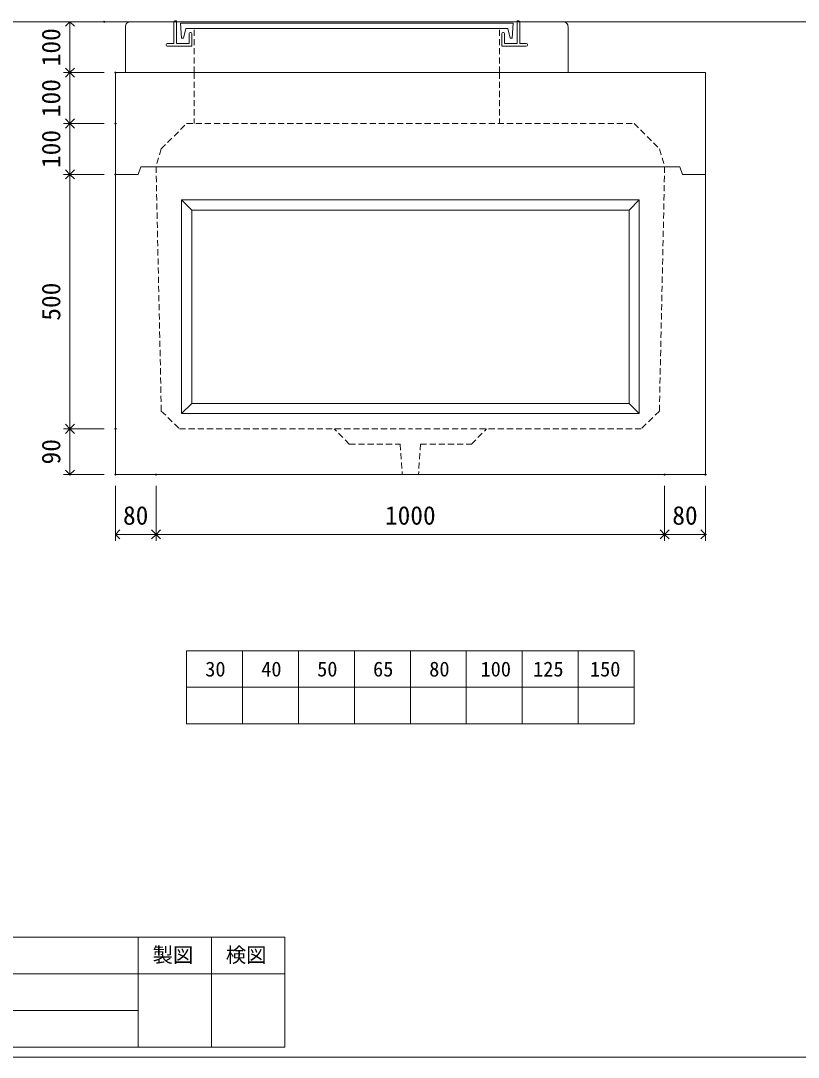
# Model space of a CAD drawing. Units: millimetres, scale not verified. Extents: x -4890 to 18490, y -2334 to 2334.
# Drawn here: x 299 to 1828, y -1941 to 96 of the extents above; entities that cross this region are included whole.
import ezdxf
from ezdxf.enums import TextEntityAlignment as Align

# ---------------------------------------------------------------- set-up
doc = ezdxf.new("R2010")
doc.units = ezdxf.units.MM
doc.header["$LTSCALE"] = 10
doc.header["$PDMODE"] = 32
doc.header["$PDSIZE"] = 2
doc.linetypes.add('DASHED1', pattern=[1.8, 1.2, -0.6])
doc.layers.add('0-1_Defpoints', color=7, linetype='Continuous')
for name, color, linetype, lineweight in [('0-2_waku', 7, 'Continuous', 18), ('0-3_gaikei', 7, 'Continuous', 18), ('0-4_kakure', 7, 'DASHED1', 5), ('0-5_sunpou', 7, 'Continuous', 5), ('0-9_uchigawa', 6, 'Continuous', 18), ('0-B_futa', 3, 'Continuous', 18), ('0-C_GL', 4, 'Continuous', 18), ('0-E_文字１', 7, 'Continuous', 18)]:
    doc.layers.add(name, color=color, linetype=linetype, lineweight=lineweight)
doc.styles.add('ＭＳ ゴシック', font='')
doc.styles.get('ＭＳ ゴシック').set_extended_font_data('MS Gothic')

# ---------------------------------------------------------------- blocks, each defined once
blk = doc.blocks.new('_Open90')
at = {"layer": '0-5_sunpou'}
blk.add_line((0, 0), (-1, 0), dxfattribs=at)
blk.add_lwpolyline([(-0.5, 0.5), (0, 0), (-0.5, -0.5)], dxfattribs=at)
blk = doc.blocks.new('D64')
at = {"layer": '0-1_Defpoints'}
for p in [(1932.32, 1374.36), (2012.32, 1374.36), (2012.32, 1256.94)]:
    blk.add_point(p, dxfattribs=at)
at = {"layer": '0-5_sunpou'}
for p, q in [((1932.32, 1352.36), (1932.32, 1243.94)), ((2012.32, 1352.36), (2012.32, 1243.94)), ((1950.32, 1256.94), (1994.32, 1256.94))]:
    blk.add_line(p, q, dxfattribs=at)
at = {"layer": '0-5_sunpou', "xscale": 18, "yscale": 18, "rotation": 180}
blk.add_blockref('_Open90', (1932.32, 1256.94), dxfattribs=at)
at = {"layer": '0-5_sunpou', "xscale": 18, "yscale": 18}
blk.add_blockref('_Open90', (2012.32, 1256.94), dxfattribs=at)
at = {"layer": '0-5_sunpou', "style": 'ＭＳ ゴシック'}
blk.add_text('80', height=36.66, dxfattribs=at).set_placement((1947.32, 1264.94), align=Align.BOTTOM_LEFT)
blk = doc.blocks.new('D65')
at = {"layer": '0-1_Defpoints'}
for p in [(2012.32, 1374.36), (3012.32, 1374.36), (3012.32, 1256.94)]:
    blk.add_point(p, dxfattribs=at)
at = {"layer": '0-5_sunpou'}
for p, q in [((2012.32, 1352.36), (2012.32, 1243.94)), ((3012.32, 1352.36), (3012.32, 1243.94)), ((2030.32, 1256.94), (2994.32, 1256.94))]:
    blk.add_line(p, q, dxfattribs=at)
at = {"layer": '0-5_sunpou', "xscale": 18, "yscale": 18, "rotation": 180}
blk.add_blockref('_Open90', (2012.32, 1256.94), dxfattribs=at)
at = {"layer": '0-5_sunpou', "xscale": 18, "yscale": 18}
blk.add_blockref('_Open90', (3012.32, 1256.94), dxfattribs=at)
at = {"layer": '0-5_sunpou', "style": 'ＭＳ ゴシック'}
blk.add_text('1000', height=36.66, dxfattribs=at).set_placement((2462.32, 1264.94), align=Align.BOTTOM_LEFT)
blk = doc.blocks.new('D66')
at = {"layer": '0-1_Defpoints'}
for p in [(3012.32, 1374.36), (3092.32, 1374.36), (3092.32, 1256.94)]:
    blk.add_point(p, dxfattribs=at)
at = {"layer": '0-5_sunpou'}
for p, q in [((3012.32, 1352.36), (3012.32, 1243.94)), ((3092.32, 1352.36), (3092.32, 1243.94)), ((3030.32, 1256.94), (3074.32, 1256.94))]:
    blk.add_line(p, q, dxfattribs=at)
at = {"layer": '0-5_sunpou', "xscale": 18, "yscale": 18, "rotation": 180}
blk.add_blockref('_Open90', (3012.32, 1256.94), dxfattribs=at)
at = {"layer": '0-5_sunpou', "xscale": 18, "yscale": 18}
blk.add_blockref('_Open90', (3092.32, 1256.94), dxfattribs=at)
at = {"layer": '0-5_sunpou', "style": 'ＭＳ ゴシック'}
blk.add_text('80', height=36.66, dxfattribs=at).set_placement((3027.32, 1264.94), align=Align.BOTTOM_LEFT)
blk = doc.blocks.new('D67')
at = {"layer": '0-1_Defpoints'}
for p in [(1910.32, 2264.36), (1843, 2164.36), (1932.32, 2164.36)]:
    blk.add_point(p, dxfattribs=at)
at = {"layer": '0-5_sunpou'}
for p, q in [((1888.32, 2264.36), (1830, 2264.36)), ((1843, 2246.36), (1843, 2182.36)), ((1910.32, 2164.36), (1830, 2164.36))]:
    blk.add_line(p, q, dxfattribs=at)
at = {"layer": '0-5_sunpou', "xscale": 18, "yscale": 18}
for p, rotation in [((1843, 2264.36), 90), ((1843, 2164.36), 270)]:
    blk.add_blockref('_Open90', p, dxfattribs=dict(at, rotation=rotation))
at = {"layer": '0-5_sunpou', "style": 'ＭＳ ゴシック'}
blk.add_text('100', height=36.66, rotation=90, dxfattribs=at).set_placement((1835, 2176.86), align=Align.BOTTOM_LEFT)
blk = doc.blocks.new('D47')
at = {"layer": '0-1_Defpoints'}
for p in [(1932.32, 1964.36), (1843, 1464.36), (1932.32, 1464.36)]:
    blk.add_point(p, dxfattribs=at)
at = {"layer": '0-5_sunpou'}
for p, q in [((1910.32, 1964.36), (1830, 1964.36)), ((1843, 1946.36), (1843, 1482.36)), ((1910.32, 1464.36), (1830, 1464.36))]:
    blk.add_line(p, q, dxfattribs=at)
at = {"layer": '0-5_sunpou', "xscale": 18, "yscale": 18}
for p, rotation in [((1843, 1964.36), 90), ((1843, 1464.36), 270)]:
    blk.add_blockref('_Open90', p, dxfattribs=dict(at, rotation=rotation))
at = {"layer": '0-5_sunpou', "style": 'ＭＳ ゴシック'}
blk.add_text('500', height=36.66, rotation=90, dxfattribs=at).set_placement((1835, 1676.86), align=Align.BOTTOM_LEFT)
blk = doc.blocks.new('D48')
at = {"layer": '0-1_Defpoints'}
for p in [(1932.32, 2164.36), (1843, 2064.36), (1932.32, 2064.36)]:
    blk.add_point(p, dxfattribs=at)
at = {"layer": '0-5_sunpou'}
for p, q in [((1910.32, 2164.36), (1830, 2164.36)), ((1843, 2146.36), (1843, 2082.36)), ((1910.32, 2064.36), (1830, 2064.36))]:
    blk.add_line(p, q, dxfattribs=at)
at = {"layer": '0-5_sunpou', "xscale": 18, "yscale": 18}
for p, rotation in [((1843, 2164.36), 90), ((1843, 2064.36), 270)]:
    blk.add_blockref('_Open90', p, dxfattribs=dict(at, rotation=rotation))
at = {"layer": '0-5_sunpou', "style": 'ＭＳ ゴシック'}
blk.add_text('100', height=36.66, rotation=90, dxfattribs=at).set_placement((1835, 2076.86), align=Align.BOTTOM_LEFT)
blk = doc.blocks.new('D49')
at = {"layer": '0-1_Defpoints'}
for p in [(1932.32, 2064.36), (1843, 1964.36), (1932.32, 1964.36)]:
    blk.add_point(p, dxfattribs=at)
at = {"layer": '0-5_sunpou'}
for p, q in [((1910.32, 2064.36), (1830, 2064.36)), ((1843, 2046.36), (1843, 1982.36)), ((1910.32, 1964.36), (1830, 1964.36))]:
    blk.add_line(p, q, dxfattribs=at)
at = {"layer": '0-5_sunpou', "xscale": 18, "yscale": 18}
for p, rotation in [((1843, 2064.36), 90), ((1843, 1964.36), 270)]:
    blk.add_blockref('_Open90', p, dxfattribs=dict(at, rotation=rotation))
at = {"layer": '0-5_sunpou', "style": 'ＭＳ ゴシック'}
blk.add_text('100', height=36.66, rotation=90, dxfattribs=at).set_placement((1835, 1976.86), align=Align.BOTTOM_LEFT)
blk = doc.blocks.new('D50')
at = {"layer": '0-1_Defpoints'}
for p in [(1932.32, 1464.36), (1843, 1374.36), (1932.32, 1374.36)]:
    blk.add_point(p, dxfattribs=at)
at = {"layer": '0-5_sunpou'}
for p, q in [((1910.32, 1464.36), (1830, 1464.36)), ((1843, 1446.36), (1843, 1392.36)), ((1910.32, 1374.36), (1830, 1374.36))]:
    blk.add_line(p, q, dxfattribs=at)
at = {"layer": '0-5_sunpou', "xscale": 18, "yscale": 18}
for p, rotation in [((1843, 1464.36), 90), ((1843, 1374.36), 270)]:
    blk.add_blockref('_Open90', p, dxfattribs=dict(at, rotation=rotation))
at = {"layer": '0-5_sunpou', "style": 'ＭＳ ゴシック'}
blk.add_text('90', height=36.66, rotation=90, dxfattribs=at).set_placement((1835, 1394.36), align=Align.BOTTOM_LEFT)

msp = doc.modelspace()

# ---------------------------------------------------------------- linework, layer by layer
at = {"layer": '0-2_waku'}
for p, q in [((624.94, -1141.89), (624.94, -1285.89)), ((624.94, -1141.89), (624.94, -1285.89)), ((624.94, -1141.89), (624.94, -1285.89)), ((624.94, -1141.89), (624.94, -1285.89)), ((624.94, -1141.89), (1504.94, -1141.89)), ((734.94, -1141.89), (734.94, -1285.89)), ((844.94, -1141.89), (844.94, -1285.89)), ((844.94, -1141.89), (844.94, -1285.89)), ((954.94, -1141.89), (954.94, -1285.89)), ((1064.94, -1141.89), (1064.94, -1285.89)), ((1174.94, -1141.89), (1174.94, -1285.89)), ((1284.94, -1141.89), (1284.94, -1285.89)), ((1394.94, -1141.89), (1394.94, -1285.89)), ((1504.94, -1141.89), (1504.94, -1285.89)), ((624.94, -1213.89), (1504.94, -1213.89)), ((624.94, -1285.89), (1504.94, -1285.89)), ((-1210.06, -1704.89), (817.94, -1704.89)), ((529.94, -1704.89), (529.94, -1920.89)), ((529.94, -1704.89), (529.94, -1920.89)), ((673.94, -1704.89), (673.94, -1920.89)), ((817.94, -1704.89), (817.94, -1920.89)), ((-1210.06, -1776.89), (817.94, -1776.89)), ((-1210.06, -1848.89), (529.94, -1848.89)), ((-1210.06, -1920.89), (817.94, -1920.89)), ((-1230.06, -1940.89), (4889.94, -1940.89)), ((-1230.06, -1940.89), (4889.94, -1940.89))]:
    msp.add_line(p, q, dxfattribs=at)
at = {"layer": '0-3_gaikei'}
for p, q in [((504.94, -5.89), (504.94, 84.11)), ((514.94, 94.11), (599.94, 94.11)), ((1279.94, 94.11), (1364.94, 94.11)), ((1374.94, -5.89), (1374.94, 84.11)), ((484.94, -5.89), (1644.94, -5.89)), ((484.94, -205.89), (484.94, -5.89)), ((504.94, -5.89), (614.94, -5.89)), ((504.94, -5.89), (614.94, -5.89)), ((504.94, -5.89), (614.94, -5.89)), ((504.94, -5.89), (614.94, -5.89)), ((504.94, -5.89), (614.94, -5.89)), ((504.94, -5.89), (614.94, -5.89)), ((539.94, -5.89), (1339.94, -5.89)), ((539.94, -5.89), (1339.94, -5.89)), ((539.94, -5.89), (1339.94, -5.89)), ((539.94, -5.89), (1339.94, -5.89)), ((1374.94, -5.89), (1264.94, -5.89)), ((1374.94, -5.89), (1264.94, -5.89)), ((1374.94, -5.89), (1264.94, -5.89)), ((1374.94, -5.89), (1264.94, -5.89)), ((1374.94, -5.89), (1264.94, -5.89)), ((1374.94, -5.89), (1264.94, -5.89)), ((1374.94, -5.89), (1264.94, -5.89)), ((1374.94, -5.89), (1264.94, -5.89)), ((1644.94, -205.89), (1644.94, -5.89)), ((1644.94, -795.89), (1644.94, -15.89)), ((1064.94, -190.89), (534.94, -190.89)), ((1594.94, -190.89), (1064.94, -190.89)), ((1594.94, -190.89), (1599.94, -205.89)), ((484.94, -205.89), (484.94, -795.89)), ((1644.94, -205.89), (1599.94, -205.89))]:
    msp.add_line(p, q, dxfattribs=at)
for points in [[(534.94, -190.89), (529.94, -205.89), (484.94, -205.89)], [(484.94, -795.89), (1644.94, -795.89), (1644.94, -205.89)]]:
    msp.add_lwpolyline(points, dxfattribs=at)
for centre, radius, start, end in [((514.36, 84.69), 9.44, 86.47383, 183.52617), ((1365.27, 84.44), 9.68, 358.04251, 91.95749)]:
    msp.add_arc(centre, radius, start, end, dxfattribs=at)
at = {"layer": '0-4_kakure'}
for p, q in [((639.94, -5.89), (639.94, 80.61)), ((1239.94, -5.89), (1239.94, 80.61)), ((639.94, -5.89), (639.94, -105.89)), ((1239.94, -5.89), (1239.94, -105.89)), ((574.94, -155.89), (624.94, -105.89)), ((574.94, -155.89), (624.94, -105.89)), ((574.94, -155.89), (624.94, -105.89)), ((624.94, -105.89), (1504.94, -105.89)), ((1504.94, -105.89), (1554.94, -155.89)), ((1504.94, -105.89), (1554.94, -155.89)), ((1504.94, -105.89), (1554.94, -155.89)), ((574.94, -155.89), (564.94, -190.89)), ((574.94, -155.89), (564.94, -190.89)), ((574.94, -155.89), (564.94, -190.89)), ((1554.94, -155.89), (1564.94, -190.89)), ((1554.94, -155.89), (1564.94, -190.89)), ((1554.94, -155.89), (1564.94, -190.89)), ((575.27, -670.89), (564.94, -190.89)), ((1564.94, -190.89), (1554.62, -670.89)), ((575.27, -670.89), (611.03, -705.89)), ((1554.62, -670.89), (1518.86, -705.89)), ((611.03, -705.89), (1064.94, -705.89)), ((944.94, -735.89), (914.94, -705.89)), ((1518.86, -705.89), (1064.94, -705.89)), ((1184.94, -735.89), (1214.94, -705.89)), ((944.94, -735.89), (1044.94, -735.89)), ((1044.94, -735.89), (1048.94, -795.89)), ((1084.94, -735.89), (1080.94, -795.89)), ((1084.94, -735.89), (1184.94, -735.89))]:
    msp.add_line(p, q, dxfattribs=at)
at = {"layer": '0-9_uchigawa'}
for p, q in [((614.94, -255.89), (1064.94, -255.89)), ((614.94, -675.89), (614.94, -255.89)), ((614.94, -255.89), (634.94, -275.89)), ((1064.94, -255.89), (1514.94, -255.89)), ((1514.94, -675.89), (1514.94, -255.89)), ((634.94, -275.89), (1064.94, -275.89)), ((634.94, -655.89), (634.94, -275.89)), ((1494.94, -655.89), (1494.94, -275.89)), ((614.94, -675.89), (634.94, -655.89)), ((634.94, -655.89), (1494.94, -655.89)), ((1514.94, -675.89), (1494.94, -655.89)), ((614.94, -675.89), (1514.94, -675.89))]:
    msp.add_line(p, q, dxfattribs=at)
msp.add_lwpolyline([(1064.94, -275.89), (1494.94, -275.89), (1514.94, -255.89)], dxfattribs=at)
at = {"layer": '0-B_futa'}
for p, q in [((599.94, 94.11), (599.94, 51.11)), ((601.94, 96.11), (604.94, 96.11)), ((604.94, 96.11), (604.94, 51.11)), ((612.75, 91.61), (1267.08, 91.61)), ((612.75, 91.61), (615.24, 61.61)), ((1267.08, 91.61), (1264.83, 61.61)), ((1274.94, 96.11), (1274.94, 51.11)), ((1274.94, 96.11), (1277.94, 96.11)), ((1279.94, 94.11), (1279.94, 51.11)), ((615.24, 61.61), (618.95, 61.61)), ((623.27, 80.61), (618.95, 61.61)), ((623.27, 80.61), (1256.61, 80.61)), ((629.94, 71.11), (629.94, 51.11)), ((631.94, 73.11), (632.94, 73.11)), ((634.94, 71.11), (634.94, 46.11)), ((1244.94, 71.11), (1244.94, 46.11)), ((1247.94, 73.11), (1246.94, 73.11)), ((1249.94, 71.11), (1249.94, 51.11)), ((1256.61, 80.61), (1260.93, 61.61)), ((1264.83, 61.61), (1260.93, 61.61)), ((584.94, 49.11), (584.94, 48.11)), ((586.94, 51.11), (599.94, 51.11)), ((634.94, 46.11), (586.94, 46.11)), ((604.94, 51.11), (629.94, 51.11)), ((1244.94, 46.11), (1292.94, 46.11)), ((1274.94, 51.11), (1249.94, 51.11)), ((1292.94, 51.11), (1279.94, 51.11)), ((1294.94, 49.11), (1294.94, 48.11))]:
    msp.add_line(p, q, dxfattribs=at)
for centre, start, end in [((601.94, 94.11), 90, 180), ((1277.94, 94.11), 0, 90), ((631.94, 71.11), 90, 180), ((632.94, 71.11), 0, 90), ((1246.94, 71.11), 90, 180), ((1247.94, 71.11), 0, 90), ((586.94, 49.11), 90, 180), ((586.94, 48.11), 180, 270), ((1292.94, 49.11), 0, 90), ((1292.94, 48.11), 270, 0)]:
    msp.add_arc(centre, 2, start, end, dxfattribs=at)
at = {"layer": '0-C_GL'}
msp.add_line((-1230.06, 94.11), (4889.94, 94.11), dxfattribs=at)

# ---------------------------------------------------------------- block references
at = {"layer": '0-5_sunpou'}
for name in ['D67', 'D48', 'D49', 'D47', 'D50', 'D64', 'D65', 'D66']:
    msp.add_blockref(name, (-1447.37, -2170.25), dxfattribs=at)

# ---------------------------------------------------------------- texts
at = {"layer": '0-E_文字１', "style": 'ＭＳ ゴシック'}
for s, p in [('30', (661.64, -1201.44)), ('40', (771.64, -1201.44)), ('50', (881.64, -1201.44)), ('65', (991.64, -1201.44)), ('80', (1102.04, -1201.44)), ('100', (1202.92, -1201.44)), ('125', (1306.31, -1201.44)), ('150', (1418.07, -1201.44)), ('製図', (558, -1763.14)), ('検図', (702, -1763.14))]:
    msp.add_text(s, height=29.33, dxfattribs=at).set_placement(p, align=Align.BOTTOM_LEFT)

doc.saveas('drawing.dxf')
